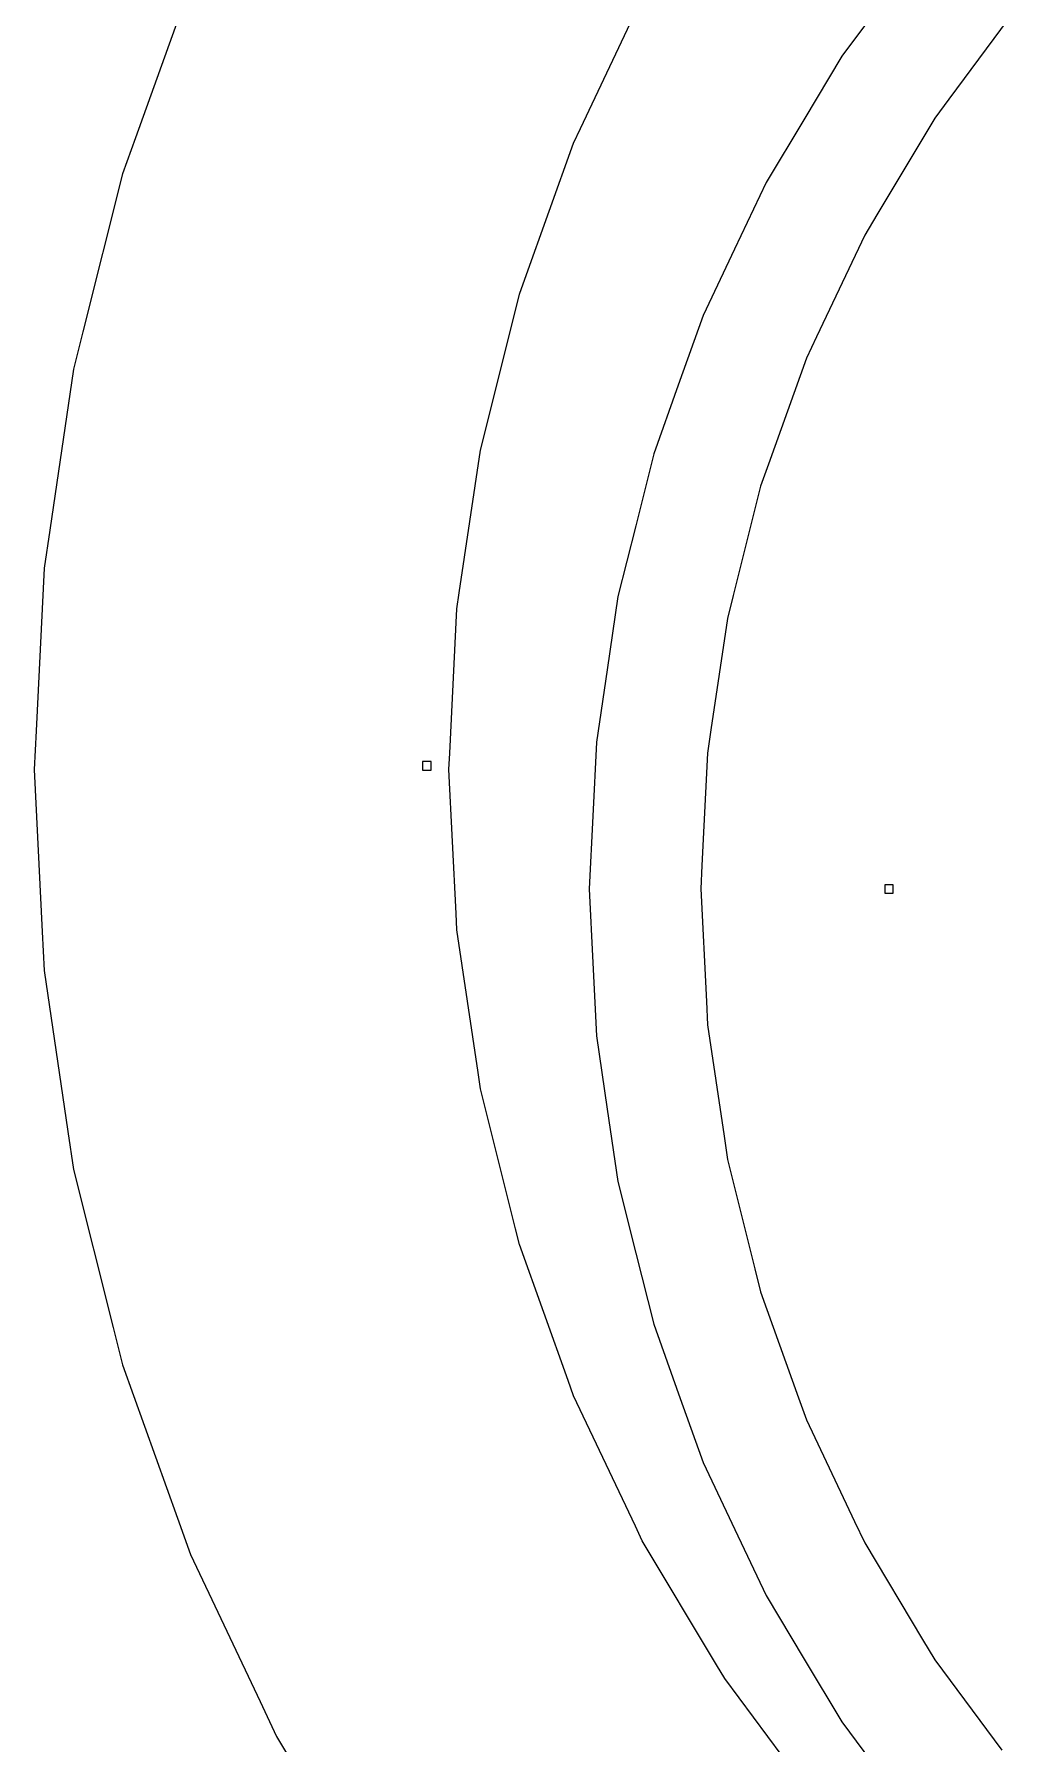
# Model space of a CAD drawing. Header units: centimetres. Extents: x -214 to 137, y -175 to 4.
# Drawn here: x -62.12 to -55.55, y -97.14 to -85.69 of the extents above; entities that cross this region are included whole.
import ezdxf

# ---------------------------------------------------------------- set-up
doc = ezdxf.new("R2010")
doc.units = ezdxf.units.CM
doc.header["$MEASUREMENT"] = 0
doc.layers.add('layer 1', color=7, linetype='Continuous')

msp = doc.modelspace()

# ---------------------------------------------------------------- linework, layer by layer
at = {"layer": 'layer 1', "color": 5, "lineweight": 9}
for points in [[(-61.07719, -85.35833), (-61.07719, -85.35833), (-61.44442, -86.38465), (-61.44442, -86.38465)], [(-58.4658, -86.32271), (-58.4658, -86.32271), (-58.05246, -85.44875), (-58.05246, -85.44875)], [(-56.42564, -85.44647), (-56.42564, -85.44647), (-56.71701, -85.83934), (-56.71701, -85.83934)], [(-56.42564, -85.44647), (-56.42564, -85.44647), (-56.71701, -85.83934), (-56.71701, -85.83934)], [(-56.42564, -85.44647), (-56.42564, -85.44647), (-56.71701, -85.83934), (-56.71701, -85.83934)], [(-56.42564, -85.44647), (-56.42564, -85.44647), (-56.71701, -85.83934), (-56.71701, -85.83934)], [(-56.42564, -85.44647), (-56.42564, -85.44647), (-56.71701, -85.83934), (-56.71701, -85.83934)], [(-56.71701, -85.83934), (-56.71701, -85.83934), (-56.97185, -86.26452), (-56.97185, -86.26452)], [(-56.71701, -85.83934), (-56.71701, -85.83934), (-56.97185, -86.26452), (-56.97185, -86.26452)], [(-56.71701, -85.83934), (-56.71701, -85.83934), (-56.97185, -86.26452), (-56.97185, -86.26452)], [(-56.71701, -85.83934), (-56.71701, -85.83934), (-56.97185, -86.26452), (-56.97185, -86.26452)], [(-56.71701, -85.83934), (-56.71701, -85.83934), (-56.97185, -86.26452), (-56.97185, -86.26452)], [(-56.97185, -86.26452), (-56.97185, -86.26452), (-57.22331, -86.68405), (-57.22331, -86.68405)], [(-56.97185, -86.26452), (-56.97185, -86.26452), (-57.22331, -86.68405), (-57.22331, -86.68405)], [(-56.97185, -86.26452), (-56.97185, -86.26452), (-57.22331, -86.68405), (-57.22331, -86.68405)], [(-56.97185, -86.26452), (-56.97185, -86.26452), (-57.22331, -86.68405), (-57.22331, -86.68405)], [(-56.97185, -86.26452), (-56.97185, -86.26452), (-57.22331, -86.68405), (-57.22331, -86.68405)], [(-61.44442, -86.38465), (-61.44442, -86.38465), (-61.53122, -86.62726), (-61.53122, -86.62726)], [(-58.51218, -86.42078), (-58.51218, -86.42078), (-58.4658, -86.32271), (-58.4658, -86.32271)], [(-58.83789, -87.33104), (-58.83789, -87.33104), (-58.51218, -86.42078), (-58.51218, -86.42078)], [(-61.53122, -86.62726), (-61.53122, -86.62726), (-61.79608, -87.68464), (-61.79608, -87.68464)], [(-57.22331, -86.68405), (-57.22331, -86.68405), (-57.43525, -87.13216), (-57.43525, -87.13216)], [(-57.22331, -86.68405), (-57.22331, -86.68405), (-57.43525, -87.13216), (-57.43525, -87.13216)], [(-57.22331, -86.68405), (-57.22331, -86.68405), (-57.43525, -87.13216), (-57.43525, -87.13216)], [(-57.22331, -86.68405), (-57.22331, -86.68405), (-57.43525, -87.13216), (-57.43525, -87.13216)], [(-57.22331, -86.68405), (-57.22331, -86.68405), (-57.43525, -87.13216), (-57.43525, -87.13216)], [(-57.43525, -87.13216), (-57.43525, -87.13216), (-57.64438, -87.57432), (-57.64438, -87.57432)], [(-57.43525, -87.13216), (-57.43525, -87.13216), (-57.64438, -87.57432), (-57.64438, -87.57432)], [(-57.43525, -87.13216), (-57.43525, -87.13216), (-57.64438, -87.57432), (-57.64438, -87.57432)], [(-57.43525, -87.13216), (-57.43525, -87.13216), (-57.64438, -87.57432), (-57.64438, -87.57432)], [(-57.43525, -87.13216), (-57.43525, -87.13216), (-57.64438, -87.57432), (-57.64438, -87.57432)], [(-59.10934, -88.37099), (-59.10934, -88.37099), (-58.87444, -87.43319), (-58.87444, -87.43319)], [(-58.87444, -87.43319), (-58.87444, -87.43319), (-58.83789, -87.33104), (-58.83789, -87.33104)], [(-57.64438, -87.57432), (-57.64438, -87.57432), (-57.81138, -88.04104), (-57.81138, -88.04104)], [(-57.64438, -87.57432), (-57.64438, -87.57432), (-57.81138, -88.04104), (-57.81138, -88.04104)], [(-57.64438, -87.57432), (-57.64438, -87.57432), (-57.81138, -88.04104), (-57.81138, -88.04104)], [(-57.64438, -87.57432), (-57.64438, -87.57432), (-57.81138, -88.04104), (-57.81138, -88.04104)], [(-57.64438, -87.57432), (-57.64438, -87.57432), (-57.81138, -88.04104), (-57.81138, -88.04104)], [(-61.79608, -87.68464), (-61.79608, -87.68464), (-61.85869, -87.93459), (-61.85869, -87.93459)], [(-61.85869, -87.93459), (-61.85869, -87.93459), (-62.01863, -89.01284), (-62.01863, -89.01284)], [(-57.81138, -88.04104), (-57.81138, -88.04104), (-57.97615, -88.50157), (-57.97615, -88.50157)], [(-57.81138, -88.04104), (-57.81138, -88.04104), (-57.97615, -88.50157), (-57.97615, -88.50157)], [(-57.81138, -88.04104), (-57.81138, -88.04104), (-57.97615, -88.50157), (-57.97615, -88.50157)], [(-57.81138, -88.04104), (-57.81138, -88.04104), (-57.97615, -88.50157), (-57.97615, -88.50157)], [(-57.81138, -88.04104), (-57.81138, -88.04104), (-57.97615, -88.50157), (-57.97615, -88.50157)], [(-59.1357, -88.47623), (-59.1357, -88.47623), (-59.10934, -88.37099), (-59.10934, -88.37099)], [(-59.27755, -89.43254), (-59.27755, -89.43254), (-59.1357, -88.47623), (-59.1357, -88.47623)], [(-57.97615, -88.50157), (-57.97615, -88.50157), (-58.0966, -88.98242), (-58.0966, -88.98242)], [(-57.97615, -88.50157), (-57.97615, -88.50157), (-58.0966, -88.98242), (-58.0966, -88.98242)], [(-57.97615, -88.50157), (-57.97615, -88.50157), (-58.0966, -88.98242), (-58.0966, -88.98242)], [(-57.97615, -88.50157), (-57.97615, -88.50157), (-58.0966, -88.98242), (-58.0966, -88.98242)], [(-57.97615, -88.50157), (-57.97615, -88.50157), (-58.0966, -88.98242), (-58.0966, -88.98242)], [(-62.01863, -89.01284), (-62.01863, -89.01284), (-62.05644, -89.26773), (-62.05644, -89.26773)], [(-58.0966, -88.98242), (-58.0966, -88.98242), (-58.21544, -89.45688), (-58.21544, -89.45688)], [(-58.0966, -88.98242), (-58.0966, -88.98242), (-58.21544, -89.45688), (-58.21544, -89.45688)], [(-58.0966, -88.98242), (-58.0966, -88.98242), (-58.21544, -89.45688), (-58.21544, -89.45688)], [(-58.0966, -88.98242), (-58.0966, -88.98242), (-58.21544, -89.45688), (-58.21544, -89.45688)], [(-58.0966, -88.98242), (-58.0966, -88.98242), (-58.21544, -89.45688), (-58.21544, -89.45688)], [(-62.05644, -89.26773), (-62.05644, -89.26773), (-62.10992, -90.35646), (-62.10992, -90.35646)], [(-59.29347, -89.53986), (-59.29347, -89.53986), (-59.27755, -89.43254), (-59.27755, -89.43254)], [(-58.21544, -89.45688), (-58.21544, -89.45688), (-58.28817, -89.94722), (-58.28817, -89.94722)], [(-58.21544, -89.45688), (-58.21544, -89.45688), (-58.28817, -89.94722), (-58.28817, -89.94722)], [(-58.21544, -89.45688), (-58.21544, -89.45688), (-58.28817, -89.94722), (-58.28817, -89.94722)], [(-58.21544, -89.45688), (-58.21544, -89.45688), (-58.28817, -89.94722), (-58.28817, -89.94722)], [(-58.21544, -89.45688), (-58.21544, -89.45688), (-58.28817, -89.94722), (-58.28817, -89.94722)], [(-59.34091, -90.50547), (-59.34091, -90.50547), (-59.29347, -89.53986), (-59.29347, -89.53986)], [(-58.28817, -89.94722), (-58.28817, -89.94722), (-58.35995, -90.43104), (-58.35995, -90.43104)], [(-58.28817, -89.94722), (-58.28817, -89.94722), (-58.35995, -90.43104), (-58.35995, -90.43104)], [(-58.28817, -89.94722), (-58.28817, -89.94722), (-58.35995, -90.43104), (-58.35995, -90.43104)], [(-58.28817, -89.94722), (-58.28817, -89.94722), (-58.35995, -90.43104), (-58.35995, -90.43104)], [(-58.28817, -89.94722), (-58.28817, -89.94722), (-58.35995, -90.43104), (-58.35995, -90.43104)], [(-62.10992, -90.35646), (-62.10992, -90.35646), (-62.12257, -90.61382), (-62.12257, -90.61382)], [(-59.34624, -90.61382), (-59.34624, -90.61382), (-59.34091, -90.50547), (-59.34091, -90.50547)], [(-58.35995, -90.43104), (-58.35995, -90.43104), (-58.38427, -90.92615), (-58.38427, -90.92615)], [(-58.35995, -90.43104), (-58.35995, -90.43104), (-58.38427, -90.92615), (-58.38427, -90.92615)], [(-58.35995, -90.43104), (-58.35995, -90.43104), (-58.38427, -90.92615), (-58.38427, -90.92615)], [(-58.35995, -90.43104), (-58.35995, -90.43104), (-58.38427, -90.92615), (-58.38427, -90.92615)], [(-58.35995, -90.43104), (-58.35995, -90.43104), (-58.38427, -90.92615), (-58.38427, -90.92615)], [(-62.12257, -90.61382), (-62.12257, -90.61382), (-62.06908, -91.70255), (-62.06908, -91.70255)], [(-59.4664, -90.56143), (-59.4664, -90.56143), (-59.52355, -90.56143), (-59.52355, -90.56143)], [(-59.52355, -90.56143), (-59.52355, -90.56143), (-59.52355, -90.61858), (-59.52355, -90.61858)], [(-59.52355, -90.61858), (-59.52355, -90.61858), (-59.4664, -90.61858), (-59.4664, -90.61858)], [(-59.4664, -90.61858), (-59.4664, -90.61858), (-59.4664, -90.56143), (-59.4664, -90.56143)], [(-59.29879, -91.57943), (-59.29879, -91.57943), (-59.34624, -90.61382), (-59.34624, -90.61382)], [(-58.38427, -90.92615), (-58.38427, -90.92615), (-58.40827, -91.41467), (-58.40827, -91.41467)], [(-58.38427, -90.92615), (-58.38427, -90.92615), (-58.40827, -91.41467), (-58.40827, -91.41467)], [(-58.38427, -90.92615), (-58.38427, -90.92615), (-58.40827, -91.41467), (-58.40827, -91.41467)], [(-58.38427, -90.92615), (-58.38427, -90.92615), (-58.40827, -91.41467), (-58.40827, -91.41467)], [(-58.38427, -90.92615), (-58.38427, -90.92615), (-58.40827, -91.41467), (-58.40827, -91.41467)], [(-58.40827, -91.41467), (-58.40827, -91.41467), (-58.38395, -91.90978), (-58.38395, -91.90978)], [(-58.40827, -91.41467), (-58.40827, -91.41467), (-58.38395, -91.90978), (-58.38395, -91.90978)], [(-58.40827, -91.41467), (-58.40827, -91.41467), (-58.38395, -91.90978), (-58.38395, -91.90978)], [(-58.40827, -91.41467), (-58.40827, -91.41467), (-58.38395, -91.90978), (-58.38395, -91.90978)], [(-58.40827, -91.41467), (-58.40827, -91.41467), (-58.38395, -91.90978), (-58.38395, -91.90978)], [(-56.37263, -91.38609), (-56.37263, -91.38609), (-56.42978, -91.38609), (-56.42978, -91.38609)], [(-56.42978, -91.38609), (-56.42978, -91.38609), (-56.42978, -91.44324), (-56.42978, -91.44324)], [(-56.37263, -91.38609), (-56.37263, -91.38609), (-56.42978, -91.38609), (-56.42978, -91.38609)], [(-56.42978, -91.38609), (-56.42978, -91.38609), (-56.42978, -91.44324), (-56.42978, -91.44324)], [(-56.37263, -91.38609), (-56.37263, -91.38609), (-56.42978, -91.38609), (-56.42978, -91.38609)], [(-56.42978, -91.38609), (-56.42978, -91.38609), (-56.42978, -91.44324), (-56.42978, -91.44324)], [(-56.37263, -91.38609), (-56.37263, -91.38609), (-56.42978, -91.38609), (-56.42978, -91.38609)], [(-56.42978, -91.38609), (-56.42978, -91.38609), (-56.42978, -91.44324), (-56.42978, -91.44324)], [(-56.37263, -91.38609), (-56.37263, -91.38609), (-56.42978, -91.38609), (-56.42978, -91.38609)], [(-56.42978, -91.38609), (-56.42978, -91.38609), (-56.42978, -91.44324), (-56.42978, -91.44324)], [(-56.42978, -91.44324), (-56.42978, -91.44324), (-56.37263, -91.44324), (-56.37263, -91.44324)], [(-56.42978, -91.44324), (-56.42978, -91.44324), (-56.37263, -91.44324), (-56.37263, -91.44324)], [(-56.42978, -91.44324), (-56.42978, -91.44324), (-56.37263, -91.44324), (-56.37263, -91.44324)], [(-56.42978, -91.44324), (-56.42978, -91.44324), (-56.37263, -91.44324), (-56.37263, -91.44324)], [(-56.42978, -91.44324), (-56.42978, -91.44324), (-56.37263, -91.44324), (-56.37263, -91.44324)], [(-56.37263, -91.44324), (-56.37263, -91.44324), (-56.37263, -91.38609), (-56.37263, -91.38609)], [(-56.37263, -91.44324), (-56.37263, -91.44324), (-56.37263, -91.38609), (-56.37263, -91.38609)], [(-56.37263, -91.44324), (-56.37263, -91.44324), (-56.37263, -91.38609), (-56.37263, -91.38609)], [(-56.37263, -91.44324), (-56.37263, -91.44324), (-56.37263, -91.38609), (-56.37263, -91.38609)], [(-56.37263, -91.44324), (-56.37263, -91.44324), (-56.37263, -91.38609), (-56.37263, -91.38609)], [(-59.29347, -91.68779), (-59.29347, -91.68779), (-59.29879, -91.57943), (-59.29879, -91.57943)], [(-62.06908, -91.70255), (-62.06908, -91.70255), (-62.05644, -91.95992), (-62.05644, -91.95992)], [(-59.15162, -92.6441), (-59.15162, -92.6441), (-59.29347, -91.68779), (-59.29347, -91.68779)], [(-62.05644, -91.95992), (-62.05644, -91.95992), (-61.8965, -93.03816), (-61.8965, -93.03816)], [(-58.38395, -91.90978), (-58.38395, -91.90978), (-58.35995, -92.39831), (-58.35995, -92.39831)], [(-58.38395, -91.90978), (-58.38395, -91.90978), (-58.35995, -92.39831), (-58.35995, -92.39831)], [(-58.38395, -91.90978), (-58.38395, -91.90978), (-58.35995, -92.39831), (-58.35995, -92.39831)], [(-58.38395, -91.90978), (-58.38395, -91.90978), (-58.35995, -92.39831), (-58.35995, -92.39831)], [(-58.38395, -91.90978), (-58.38395, -91.90978), (-58.35995, -92.39831), (-58.35995, -92.39831)], [(-58.35995, -92.39831), (-58.35995, -92.39831), (-58.28721, -92.88864), (-58.28721, -92.88864)], [(-58.35995, -92.39831), (-58.35995, -92.39831), (-58.28721, -92.88864), (-58.28721, -92.88864)], [(-58.35995, -92.39831), (-58.35995, -92.39831), (-58.28721, -92.88864), (-58.28721, -92.88864)], [(-58.35995, -92.39831), (-58.35995, -92.39831), (-58.28721, -92.88864), (-58.28721, -92.88864)], [(-58.35995, -92.39831), (-58.35995, -92.39831), (-58.28721, -92.88864), (-58.28721, -92.88864)], [(-59.1357, -92.75142), (-59.1357, -92.75142), (-59.15162, -92.6441), (-59.15162, -92.6441)], [(-58.90079, -93.68921), (-58.90079, -93.68921), (-59.1357, -92.75142), (-59.1357, -92.75142)], [(-58.28721, -92.88864), (-58.28721, -92.88864), (-58.21544, -93.37247), (-58.21544, -93.37247)], [(-58.28721, -92.88864), (-58.28721, -92.88864), (-58.21544, -93.37247), (-58.21544, -93.37247)], [(-58.28721, -92.88864), (-58.28721, -92.88864), (-58.21544, -93.37247), (-58.21544, -93.37247)], [(-58.28721, -92.88864), (-58.28721, -92.88864), (-58.21544, -93.37247), (-58.21544, -93.37247)], [(-58.28721, -92.88864), (-58.28721, -92.88864), (-58.21544, -93.37247), (-58.21544, -93.37247)], [(-61.8965, -93.03816), (-61.8965, -93.03816), (-61.85869, -93.29305), (-61.85869, -93.29305)], [(-61.85869, -93.29305), (-61.85869, -93.29305), (-61.59383, -94.35042), (-61.59383, -94.35042)], [(-58.21544, -93.37247), (-58.21544, -93.37247), (-58.09499, -93.85331), (-58.09499, -93.85331)], [(-58.21544, -93.37247), (-58.21544, -93.37247), (-58.09499, -93.85331), (-58.09499, -93.85331)], [(-58.21544, -93.37247), (-58.21544, -93.37247), (-58.09499, -93.85331), (-58.09499, -93.85331)], [(-58.21544, -93.37247), (-58.21544, -93.37247), (-58.09499, -93.85331), (-58.09499, -93.85331)], [(-58.21544, -93.37247), (-58.21544, -93.37247), (-58.09499, -93.85331), (-58.09499, -93.85331)], [(-58.87443, -93.79445), (-58.87443, -93.79445), (-58.90079, -93.68921), (-58.90079, -93.68921)], [(-58.54873, -94.70471), (-58.54873, -94.70471), (-58.87443, -93.79445), (-58.87443, -93.79445)], [(-58.09499, -93.85331), (-58.09499, -93.85331), (-57.97615, -94.32777), (-57.97615, -94.32777)], [(-58.09499, -93.85331), (-58.09499, -93.85331), (-57.97615, -94.32777), (-57.97615, -94.32777)], [(-58.09499, -93.85331), (-58.09499, -93.85331), (-57.97615, -94.32777), (-57.97615, -94.32777)], [(-58.09499, -93.85331), (-58.09499, -93.85331), (-57.97615, -94.32777), (-57.97615, -94.32777)], [(-58.09499, -93.85331), (-58.09499, -93.85331), (-57.97615, -94.32777), (-57.97615, -94.32777)], [(-61.59383, -94.35042), (-61.59383, -94.35042), (-61.53122, -94.60038), (-61.53122, -94.60038)], [(-57.97615, -94.32777), (-57.97615, -94.32777), (-57.80915, -94.7945), (-57.80915, -94.7945)], [(-57.97615, -94.32777), (-57.97615, -94.32777), (-57.80915, -94.7945), (-57.80915, -94.7945)], [(-57.97615, -94.32777), (-57.97615, -94.32777), (-57.80915, -94.7945), (-57.80915, -94.7945)], [(-57.97615, -94.32777), (-57.97615, -94.32777), (-57.80915, -94.7945), (-57.80915, -94.7945)], [(-57.97615, -94.32777), (-57.97615, -94.32777), (-57.80915, -94.7945), (-57.80915, -94.7945)], [(-61.53122, -94.60038), (-61.53122, -94.60038), (-61.16399, -95.6267), (-61.16399, -95.6267)], [(-58.51218, -94.80686), (-58.51218, -94.80686), (-58.54873, -94.70471), (-58.54873, -94.70471)], [(-58.09883, -95.68081), (-58.09883, -95.68081), (-58.51218, -94.80686), (-58.51218, -94.80686)], [(-57.80915, -94.7945), (-57.80915, -94.7945), (-57.64437, -95.25503), (-57.64437, -95.25503)], [(-57.80915, -94.7945), (-57.80915, -94.7945), (-57.64437, -95.25503), (-57.64437, -95.25503)], [(-57.80915, -94.7945), (-57.80915, -94.7945), (-57.64437, -95.25503), (-57.64437, -95.25503)], [(-57.80915, -94.7945), (-57.80915, -94.7945), (-57.64437, -95.25503), (-57.64437, -95.25503)], [(-57.80915, -94.7945), (-57.80915, -94.7945), (-57.64437, -95.25503), (-57.64437, -95.25503)], [(-57.64437, -95.25503), (-57.64437, -95.25503), (-57.43243, -95.70314), (-57.43243, -95.70314)], [(-57.64437, -95.25503), (-57.64437, -95.25503), (-57.43243, -95.70314), (-57.43243, -95.70314)], [(-57.64437, -95.25503), (-57.64437, -95.25503), (-57.43243, -95.70314), (-57.43243, -95.70314)], [(-57.64437, -95.25503), (-57.64437, -95.25503), (-57.43243, -95.70314), (-57.43243, -95.70314)], [(-57.64437, -95.25503), (-57.64437, -95.25503), (-57.43243, -95.70314), (-57.43243, -95.70314)], [(-61.16399, -95.6267), (-61.16399, -95.6267), (-61.07718, -95.86932), (-61.07718, -95.86932)], [(-58.05245, -95.77888), (-58.05245, -95.77888), (-58.09883, -95.68081), (-58.09883, -95.68081)], [(-57.55543, -96.60811), (-57.55543, -96.60811), (-58.05245, -95.77888), (-58.05245, -95.77888)], [(-57.43243, -95.70314), (-57.43243, -95.70314), (-57.2233, -96.14529), (-57.2233, -96.14529)], [(-57.43243, -95.70314), (-57.43243, -95.70314), (-57.2233, -96.14529), (-57.2233, -96.14529)], [(-57.43243, -95.70314), (-57.43243, -95.70314), (-57.2233, -96.14529), (-57.2233, -96.14529)], [(-57.43243, -95.70314), (-57.43243, -95.70314), (-57.2233, -96.14529), (-57.2233, -96.14529)], [(-57.43243, -95.70314), (-57.43243, -95.70314), (-57.2233, -96.14529), (-57.2233, -96.14529)], [(-61.07718, -95.86932), (-61.07718, -95.86932), (-60.61113, -96.85471), (-60.61113, -96.85471)], [(-57.2233, -96.14529), (-57.2233, -96.14529), (-56.96846, -96.57047), (-56.96846, -96.57047)], [(-57.2233, -96.14529), (-57.2233, -96.14529), (-56.96846, -96.57047), (-56.96846, -96.57047)], [(-57.2233, -96.14529), (-57.2233, -96.14529), (-56.96846, -96.57047), (-56.96846, -96.57047)], [(-57.2233, -96.14529), (-57.2233, -96.14529), (-56.96846, -96.57047), (-56.96846, -96.57047)], [(-57.2233, -96.14529), (-57.2233, -96.14529), (-56.96846, -96.57047), (-56.96846, -96.57047)], [(-56.96846, -96.57047), (-56.96846, -96.57047), (-56.71701, -96.99), (-56.71701, -96.99)], [(-56.96846, -96.57047), (-56.96846, -96.57047), (-56.71701, -96.99), (-56.71701, -96.99)], [(-56.96846, -96.57047), (-56.96846, -96.57047), (-56.71701, -96.99), (-56.71701, -96.99)], [(-56.96846, -96.57047), (-56.96846, -96.57047), (-56.71701, -96.99), (-56.71701, -96.99)], [(-56.96846, -96.57047), (-56.96846, -96.57047), (-56.71701, -96.99), (-56.71701, -96.99)], [(-57.49965, -96.70117), (-57.49965, -96.70117), (-57.55543, -96.60811), (-57.55543, -96.60811)], [(-56.92374, -97.47769), (-56.92374, -97.47769), (-57.49965, -96.70117), (-57.49965, -96.70117)], [(-60.61113, -96.85471), (-60.61113, -96.85471), (-60.50096, -97.08764), (-60.50096, -97.08764)], [(-56.71701, -96.99), (-56.71701, -96.99), (-56.42172, -97.38816), (-56.42172, -97.38816)], [(-56.71701, -96.99), (-56.71701, -96.99), (-56.42172, -97.38816), (-56.42172, -97.38816)], [(-56.71701, -96.99), (-56.71701, -96.99), (-56.42172, -97.38816), (-56.42172, -97.38816)], [(-56.71701, -96.99), (-56.71701, -96.99), (-56.42172, -97.38816), (-56.42172, -97.38816)], [(-56.71701, -96.99), (-56.71701, -96.99), (-56.42172, -97.38816), (-56.42172, -97.38816)], [(-60.50096, -97.08764), (-60.50096, -97.08764), (-59.94056, -98.0226), (-59.94056, -98.0226)]]:
    msp.add_open_spline(points, degree=3, dxfattribs=at)
at = {"layer": 'layer 1', "color": 1, "lineweight": 9}
for points in [[(-55.55244, -85.52258), (-55.55244, -85.52258), (-56.00139, -86.12791), (-56.00139, -86.12791)], [(-55.55244, -85.52258), (-55.55244, -85.52258), (-56.00139, -86.12791), (-56.00139, -86.12791)], [(-55.55244, -85.52258), (-55.55244, -85.52258), (-56.00139, -86.12791), (-56.00139, -86.12791)], [(-55.55244, -85.52258), (-55.55244, -85.52258), (-56.00139, -86.12791), (-56.00139, -86.12791)], [(-55.55244, -85.52258), (-55.55244, -85.52258), (-56.00139, -86.12791), (-56.00139, -86.12791)], [(-56.00139, -86.12791), (-56.00139, -86.12791), (-56.09543, -86.25467), (-56.09543, -86.25467)], [(-56.00139, -86.12791), (-56.00139, -86.12791), (-56.09543, -86.25467), (-56.09543, -86.25467)], [(-56.00139, -86.12791), (-56.00139, -86.12791), (-56.09543, -86.25467), (-56.09543, -86.25467)], [(-56.00139, -86.12791), (-56.00139, -86.12791), (-56.09543, -86.25467), (-56.09543, -86.25467)], [(-56.00139, -86.12791), (-56.00139, -86.12791), (-56.09543, -86.25467), (-56.09543, -86.25467)], [(-56.09543, -86.25467), (-56.09543, -86.25467), (-56.48285, -86.90109), (-56.48285, -86.90109)], [(-56.09543, -86.25467), (-56.09543, -86.25467), (-56.48285, -86.90109), (-56.48285, -86.90109)], [(-56.09543, -86.25467), (-56.09543, -86.25467), (-56.48285, -86.90109), (-56.48285, -86.90109)], [(-56.09543, -86.25467), (-56.09543, -86.25467), (-56.48285, -86.90109), (-56.48285, -86.90109)], [(-56.09543, -86.25467), (-56.09543, -86.25467), (-56.48285, -86.90109), (-56.48285, -86.90109)], [(-56.48285, -86.90109), (-56.48285, -86.90109), (-56.56398, -87.03647), (-56.56398, -87.03647)], [(-56.48285, -86.90109), (-56.48285, -86.90109), (-56.56398, -87.03647), (-56.56398, -87.03647)], [(-56.48285, -86.90109), (-56.48285, -86.90109), (-56.56398, -87.03647), (-56.56398, -87.03647)], [(-56.48285, -86.90109), (-56.48285, -86.90109), (-56.56398, -87.03647), (-56.56398, -87.03647)], [(-56.48285, -86.90109), (-56.48285, -86.90109), (-56.56398, -87.03647), (-56.56398, -87.03647)], [(-56.56398, -87.03647), (-56.56398, -87.03647), (-56.88621, -87.71775), (-56.88621, -87.71775)], [(-56.56398, -87.03647), (-56.56398, -87.03647), (-56.88621, -87.71775), (-56.88621, -87.71775)], [(-56.56398, -87.03647), (-56.56398, -87.03647), (-56.88621, -87.71775), (-56.88621, -87.71775)], [(-56.56398, -87.03647), (-56.56398, -87.03647), (-56.88621, -87.71775), (-56.88621, -87.71775)], [(-56.56398, -87.03647), (-56.56398, -87.03647), (-56.88621, -87.71775), (-56.88621, -87.71775)], [(-56.88621, -87.71775), (-56.88621, -87.71775), (-56.95368, -87.86039), (-56.95368, -87.86039)], [(-56.88621, -87.71775), (-56.88621, -87.71775), (-56.95368, -87.86039), (-56.95368, -87.86039)], [(-56.88621, -87.71775), (-56.88621, -87.71775), (-56.95368, -87.86039), (-56.95368, -87.86039)], [(-56.88621, -87.71775), (-56.88621, -87.71775), (-56.95368, -87.86039), (-56.95368, -87.86039)], [(-56.88621, -87.71775), (-56.88621, -87.71775), (-56.95368, -87.86039), (-56.95368, -87.86039)], [(-56.95368, -87.86039), (-56.95368, -87.86039), (-57.20759, -88.57), (-57.20759, -88.57)], [(-56.95368, -87.86039), (-56.95368, -87.86039), (-57.20759, -88.57), (-57.20759, -88.57)], [(-56.95368, -87.86039), (-56.95368, -87.86039), (-57.20759, -88.57), (-57.20759, -88.57)], [(-56.95368, -87.86039), (-56.95368, -87.86039), (-57.20759, -88.57), (-57.20759, -88.57)], [(-56.95368, -87.86039), (-56.95368, -87.86039), (-57.20759, -88.57), (-57.20759, -88.57)], [(-57.20759, -88.57), (-57.20759, -88.57), (-57.26074, -88.71857), (-57.26074, -88.71857)], [(-57.20759, -88.57), (-57.20759, -88.57), (-57.26074, -88.71857), (-57.26074, -88.71857)], [(-57.20759, -88.57), (-57.20759, -88.57), (-57.26074, -88.71857), (-57.26074, -88.71857)], [(-57.20759, -88.57), (-57.20759, -88.57), (-57.26074, -88.71857), (-57.26074, -88.71857)], [(-57.20759, -88.57), (-57.20759, -88.57), (-57.26074, -88.71857), (-57.26074, -88.71857)], [(-57.26074, -88.71857), (-57.26074, -88.71857), (-57.44388, -89.44965), (-57.44388, -89.44965)], [(-57.26074, -88.71857), (-57.26074, -88.71857), (-57.44388, -89.44965), (-57.44388, -89.44965)], [(-57.26074, -88.71857), (-57.26074, -88.71857), (-57.44388, -89.44965), (-57.44388, -89.44965)], [(-57.26074, -88.71857), (-57.26074, -88.71857), (-57.44388, -89.44965), (-57.44388, -89.44965)], [(-57.26074, -88.71857), (-57.26074, -88.71857), (-57.44388, -89.44965), (-57.44388, -89.44965)], [(-57.44388, -89.44965), (-57.44388, -89.44965), (-57.48221, -89.60274), (-57.48221, -89.60274)], [(-57.44388, -89.44965), (-57.44388, -89.44965), (-57.48221, -89.60274), (-57.48221, -89.60274)], [(-57.44388, -89.44965), (-57.44388, -89.44965), (-57.48221, -89.60274), (-57.48221, -89.60274)], [(-57.44388, -89.44965), (-57.44388, -89.44965), (-57.48221, -89.60274), (-57.48221, -89.60274)], [(-57.44388, -89.44965), (-57.44388, -89.44965), (-57.48221, -89.60274), (-57.48221, -89.60274)], [(-57.48221, -89.60274), (-57.48221, -89.60274), (-57.59281, -90.34821), (-57.59281, -90.34821)], [(-57.48221, -89.60274), (-57.48221, -89.60274), (-57.59281, -90.34821), (-57.59281, -90.34821)], [(-57.48221, -89.60274), (-57.48221, -89.60274), (-57.59281, -90.34821), (-57.59281, -90.34821)], [(-57.48221, -89.60274), (-57.48221, -89.60274), (-57.59281, -90.34821), (-57.59281, -90.34821)], [(-57.48221, -89.60274), (-57.48221, -89.60274), (-57.59281, -90.34821), (-57.59281, -90.34821)], [(-57.59281, -90.34821), (-57.59281, -90.34821), (-57.61596, -90.50433), (-57.61596, -90.50433)], [(-57.59281, -90.34821), (-57.59281, -90.34821), (-57.61596, -90.50433), (-57.61596, -90.50433)], [(-57.59281, -90.34821), (-57.59281, -90.34821), (-57.61596, -90.50433), (-57.61596, -90.50433)], [(-57.59281, -90.34821), (-57.59281, -90.34821), (-57.61596, -90.50433), (-57.61596, -90.50433)], [(-57.59281, -90.34821), (-57.59281, -90.34821), (-57.61596, -90.50433), (-57.61596, -90.50433)], [(-57.61596, -90.50433), (-57.61596, -90.50433), (-57.65295, -91.25704), (-57.65295, -91.25704)], [(-57.61596, -90.50433), (-57.61596, -90.50433), (-57.65295, -91.25704), (-57.65295, -91.25704)], [(-57.61596, -90.50433), (-57.61596, -90.50433), (-57.65295, -91.25704), (-57.65295, -91.25704)], [(-57.61596, -90.50433), (-57.61596, -90.50433), (-57.65295, -91.25704), (-57.65295, -91.25704)], [(-57.61596, -90.50433), (-57.61596, -90.50433), (-57.65295, -91.25704), (-57.65295, -91.25704)], [(-57.65295, -91.25704), (-57.65295, -91.25704), (-57.66067, -91.41466), (-57.66067, -91.41466)], [(-57.65295, -91.25704), (-57.65295, -91.25704), (-57.66067, -91.41466), (-57.66067, -91.41466)], [(-57.65295, -91.25704), (-57.65295, -91.25704), (-57.66067, -91.41466), (-57.66067, -91.41466)], [(-57.65295, -91.25704), (-57.65295, -91.25704), (-57.66067, -91.41466), (-57.66067, -91.41466)], [(-57.65295, -91.25704), (-57.65295, -91.25704), (-57.66067, -91.41466), (-57.66067, -91.41466)], [(-57.66067, -91.41466), (-57.66067, -91.41466), (-57.62369, -92.16741), (-57.62369, -92.16741)], [(-57.66067, -91.41466), (-57.66067, -91.41466), (-57.62369, -92.16741), (-57.62369, -92.16741)], [(-57.66067, -91.41466), (-57.66067, -91.41466), (-57.62369, -92.16741), (-57.62369, -92.16741)], [(-57.66067, -91.41466), (-57.66067, -91.41466), (-57.62369, -92.16741), (-57.62369, -92.16741)], [(-57.66067, -91.41466), (-57.66067, -91.41466), (-57.62369, -92.16741), (-57.62369, -92.16741)], [(-57.62369, -92.16741), (-57.62369, -92.16741), (-57.61596, -92.32502), (-57.61596, -92.32502)], [(-57.62369, -92.16741), (-57.62369, -92.16741), (-57.61596, -92.32502), (-57.61596, -92.32502)], [(-57.62369, -92.16741), (-57.62369, -92.16741), (-57.61596, -92.32502), (-57.61596, -92.32502)], [(-57.62369, -92.16741), (-57.62369, -92.16741), (-57.61596, -92.32502), (-57.61596, -92.32502)], [(-57.62369, -92.16741), (-57.62369, -92.16741), (-57.61596, -92.32502), (-57.61596, -92.32502)], [(-57.61596, -92.32502), (-57.61596, -92.32502), (-57.50538, -93.07051), (-57.50538, -93.07051)], [(-57.61596, -92.32502), (-57.61596, -92.32502), (-57.50538, -93.07051), (-57.50538, -93.07051)], [(-57.61596, -92.32502), (-57.61596, -92.32502), (-57.50538, -93.07051), (-57.50538, -93.07051)], [(-57.61596, -92.32502), (-57.61596, -92.32502), (-57.50538, -93.07051), (-57.50538, -93.07051)], [(-57.61596, -92.32502), (-57.61596, -92.32502), (-57.50538, -93.07051), (-57.50538, -93.07051)], [(-57.50538, -93.07051), (-57.50538, -93.07051), (-57.48223, -93.2266), (-57.48223, -93.2266)], [(-57.50538, -93.07051), (-57.50538, -93.07051), (-57.48223, -93.2266), (-57.48223, -93.2266)], [(-57.50538, -93.07051), (-57.50538, -93.07051), (-57.48223, -93.2266), (-57.48223, -93.2266)], [(-57.50538, -93.07051), (-57.50538, -93.07051), (-57.48223, -93.2266), (-57.48223, -93.2266)], [(-57.50538, -93.07051), (-57.50538, -93.07051), (-57.48223, -93.2266), (-57.48223, -93.2266)], [(-57.48223, -93.2266), (-57.48223, -93.2266), (-57.29912, -93.95768), (-57.29912, -93.95768)], [(-57.48223, -93.2266), (-57.48223, -93.2266), (-57.29912, -93.95768), (-57.29912, -93.95768)], [(-57.48223, -93.2266), (-57.48223, -93.2266), (-57.29912, -93.95768), (-57.29912, -93.95768)], [(-57.48223, -93.2266), (-57.48223, -93.2266), (-57.29912, -93.95768), (-57.29912, -93.95768)], [(-57.48223, -93.2266), (-57.48223, -93.2266), (-57.29912, -93.95768), (-57.29912, -93.95768)], [(-57.29912, -93.95768), (-57.29912, -93.95768), (-57.26077, -94.11076), (-57.26077, -94.11076)], [(-57.29912, -93.95768), (-57.29912, -93.95768), (-57.26077, -94.11076), (-57.26077, -94.11076)], [(-57.29912, -93.95768), (-57.29912, -93.95768), (-57.26077, -94.11076), (-57.26077, -94.11076)], [(-57.29912, -93.95768), (-57.29912, -93.95768), (-57.26077, -94.11076), (-57.26077, -94.11076)], [(-57.29912, -93.95768), (-57.29912, -93.95768), (-57.26077, -94.11076), (-57.26077, -94.11076)], [(-57.26077, -94.11076), (-57.26077, -94.11076), (-57.00687, -94.82036), (-57.00687, -94.82036)], [(-57.26077, -94.11076), (-57.26077, -94.11076), (-57.00687, -94.82036), (-57.00687, -94.82036)], [(-57.26077, -94.11076), (-57.26077, -94.11076), (-57.00687, -94.82036), (-57.00687, -94.82036)], [(-57.26077, -94.11076), (-57.26077, -94.11076), (-57.00687, -94.82036), (-57.00687, -94.82036)], [(-57.26077, -94.11076), (-57.26077, -94.11076), (-57.00687, -94.82036), (-57.00687, -94.82036)], [(-57.00687, -94.82036), (-57.00687, -94.82036), (-56.95367, -94.96895), (-56.95367, -94.96895)], [(-57.00687, -94.82036), (-57.00687, -94.82036), (-56.95367, -94.96895), (-56.95367, -94.96895)], [(-57.00687, -94.82036), (-57.00687, -94.82036), (-56.95367, -94.96895), (-56.95367, -94.96895)], [(-57.00687, -94.82036), (-57.00687, -94.82036), (-56.95367, -94.96895), (-56.95367, -94.96895)], [(-57.00687, -94.82036), (-57.00687, -94.82036), (-56.95367, -94.96895), (-56.95367, -94.96895)], [(-56.95367, -94.96895), (-56.95367, -94.96895), (-56.63146, -95.65022), (-56.63146, -95.65022)], [(-56.95367, -94.96895), (-56.95367, -94.96895), (-56.63146, -95.65022), (-56.63146, -95.65022)], [(-56.95367, -94.96895), (-56.95367, -94.96895), (-56.63146, -95.65022), (-56.63146, -95.65022)], [(-56.95367, -94.96895), (-56.95367, -94.96895), (-56.63146, -95.65022), (-56.63146, -95.65022)], [(-56.95367, -94.96895), (-56.95367, -94.96895), (-56.63146, -95.65022), (-56.63146, -95.65022)], [(-56.63146, -95.65022), (-56.63146, -95.65022), (-56.56398, -95.79287), (-56.56398, -95.79287)], [(-56.63146, -95.65022), (-56.63146, -95.65022), (-56.56398, -95.79287), (-56.56398, -95.79287)], [(-56.63146, -95.65022), (-56.63146, -95.65022), (-56.56398, -95.79287), (-56.56398, -95.79287)], [(-56.63146, -95.65022), (-56.63146, -95.65022), (-56.56398, -95.79287), (-56.56398, -95.79287)], [(-56.63146, -95.65022), (-56.63146, -95.65022), (-56.56398, -95.79287), (-56.56398, -95.79287)], [(-56.56398, -95.79287), (-56.56398, -95.79287), (-56.17654, -96.43929), (-56.17654, -96.43929)], [(-56.56398, -95.79287), (-56.56398, -95.79287), (-56.17654, -96.43929), (-56.17654, -96.43929)], [(-56.56398, -95.79287), (-56.56398, -95.79287), (-56.17654, -96.43929), (-56.17654, -96.43929)], [(-56.56398, -95.79287), (-56.56398, -95.79287), (-56.17654, -96.43929), (-56.17654, -96.43929)], [(-56.56398, -95.79287), (-56.56398, -95.79287), (-56.17654, -96.43929), (-56.17654, -96.43929)], [(-56.17654, -96.43929), (-56.17654, -96.43929), (-56.09541, -96.57468), (-56.09541, -96.57468)], [(-56.17654, -96.43929), (-56.17654, -96.43929), (-56.09541, -96.57468), (-56.09541, -96.57468)], [(-56.17654, -96.43929), (-56.17654, -96.43929), (-56.09541, -96.57468), (-56.09541, -96.57468)], [(-56.17654, -96.43929), (-56.17654, -96.43929), (-56.09541, -96.57468), (-56.09541, -96.57468)], [(-56.17654, -96.43929), (-56.17654, -96.43929), (-56.09541, -96.57468), (-56.09541, -96.57468)], [(-56.09541, -96.57468), (-56.09541, -96.57468), (-55.64647, -97.17998), (-55.64647, -97.17998)], [(-56.09541, -96.57468), (-56.09541, -96.57468), (-55.64647, -97.17998), (-55.64647, -97.17998)], [(-56.09541, -96.57468), (-56.09541, -96.57468), (-55.64647, -97.17998), (-55.64647, -97.17998)], [(-56.09541, -96.57468), (-56.09541, -96.57468), (-55.64647, -97.17998), (-55.64647, -97.17998)], [(-56.09541, -96.57468), (-56.09541, -96.57468), (-55.64647, -97.17998), (-55.64647, -97.17998)]]:
    msp.add_open_spline(points, degree=3, dxfattribs=at)

doc.saveas('drawing.dxf')
